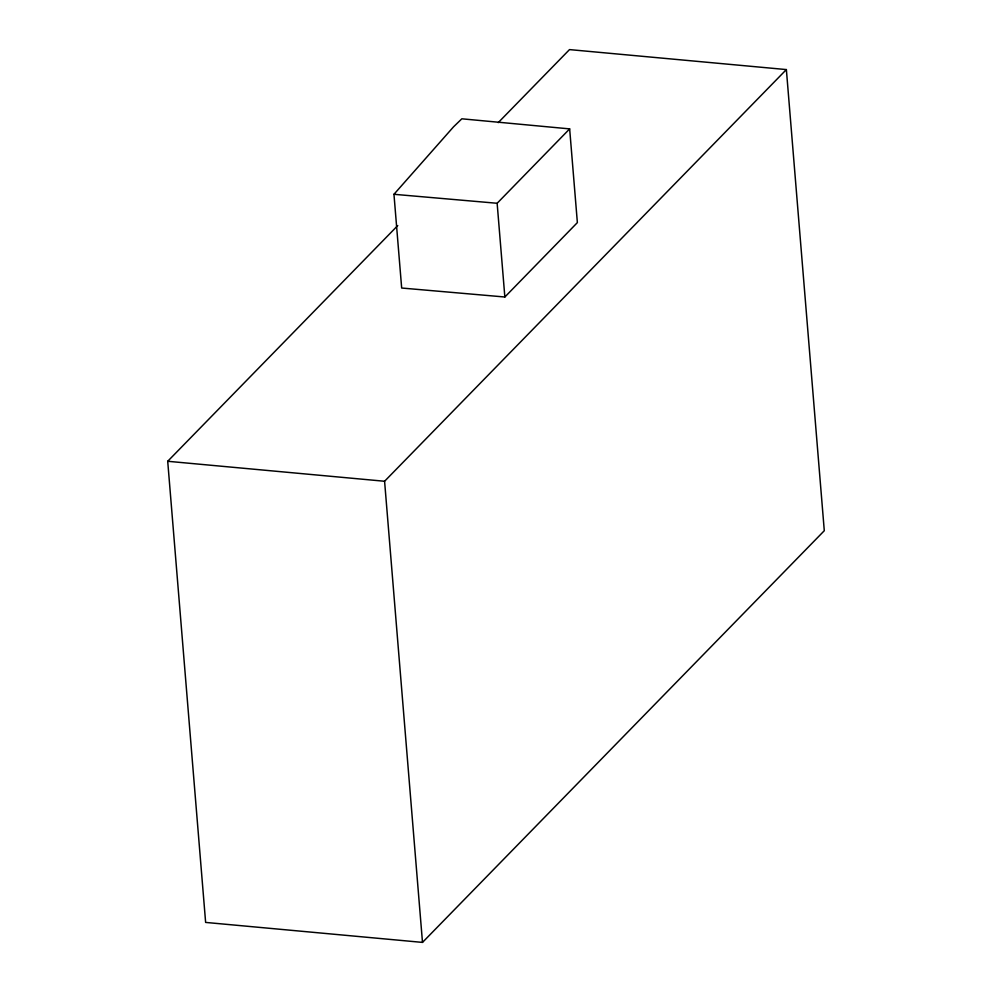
<?xml version="1.0" encoding="UTF-8"?>
<svg xmlns="http://www.w3.org/2000/svg" width="992" height="992" viewBox="0 0 992 992"><rect width="100%" height="100%" fill="white"/><g stroke="black" fill="none" stroke-linecap="round" stroke-linejoin="round"><path stroke-width="1.49" d="M393.96 194.296L453.542 126.827L461.838 118.804L569.656 128.886L577.369 222.605L504.854 297.005L401.673 288.027L393.96 194.296L497.141 203.273L569.656 128.886M498.22 122.636L569.507 49.6L786.371 69.576L824.29 530.72L422.493 942.4L205.629 922.424L167.71 461.28L397.767 225.556M422.493 942.4L384.586 481.256L786.371 69.576M167.71 461.28L384.586 481.256M497.141 203.273L504.854 297.005"/></g></svg>
